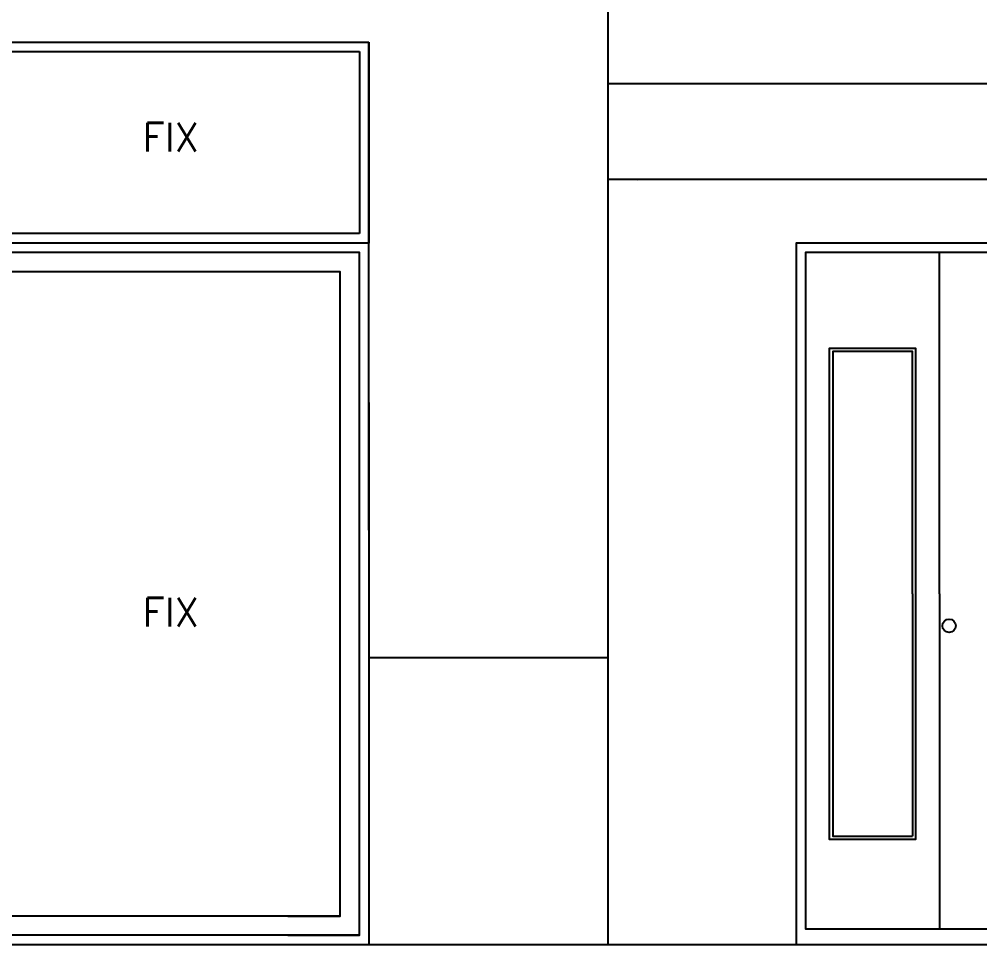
# Model space of a CAD drawing. Extents: x 32549 to 39694, y 7645 to 11950.
# Drawn here: x 38354.3 to 38655.6, y 10692.2 to 10982.3 of the extents above; entities that cross this region are included whole.
import ezdxf

# ---------------------------------------------------------------- set-up
doc = ezdxf.new("R2010")
doc.units = 0
doc.header["$LTSCALE"] = 80
doc.header["$MEASUREMENT"] = 0
for name, color, linetype in [('C2', 2, 'CONTINUOUS'), ('C3', 3, 'CONTINUOUS'), ('DOOR', 4, 'CONTINUOUS'), ('MATERIAL', 9, 'CONTINUOUS'), ('PAINT', 11, 'CONTINUOUS'), ('WINDOW', 6, 'CONTINUOUS')]:
    doc.layers.add(name, color=color, linetype=linetype)
doc.styles.add('SIMPLEX', font='SIMPLEX.SHX')

# ---------------------------------------------------------------- blocks, each defined once
blk = doc.blocks.new('A$C70F66F79')
at = {"layer": 'PAINT'}
blk.add_line((391, 9), (287.5, 9), dxfattribs=at)
blk.add_lwpolyline([(391, 9), (391, 211), (287.5, 211), (287.5, 9)], dxfattribs=at)
at = {"layer": 'WINDOW'}
for p, q in [((200, 283), (400, 283)), ((400, 129.99), (400, 283)), ((400, 283), (400, 220)), ((400, 283), (400, 220)), ((203, 280), (397, 280)), ((397, 280), (397, 223)), ((397, 223), (203, 223)), ((400, 220), (0, 220)), ((400, 220), (200, 220)), ((397, 3), (281.5, 3))]:
    blk.add_line(p, q, dxfattribs=at)
for points in [[(397, 3), (397, 217), (281.5, 217), (281.5, 3)], [(400, 170), (400, 0), (0, 0), (0, 170)]]:
    blk.add_lwpolyline(points, dxfattribs=at)
at = {"layer": 'C3', "style": 'SIMPLEX'}
for p in [(329.02, 248.69), (329.02, 99.77)]:
    blk.add_text('FIX', height=9, dxfattribs=at).set_placement(p)

msp = doc.modelspace()

# ---------------------------------------------------------------- linework, layer by layer
at = {"layer": 'C2'}
for p, q in [((38539.03, 10692.17), (38539.03, 11092.92)), ((39040.17, 10692.17), (37989.03, 10692.17))]:
    msp.add_line(p, q, dxfattribs=at)
at = {"layer": 'C3'}
for p, q in [((38539.03, 10962.17), (38809.03, 10962.17)), ((38539.03, 10932.17), (38809.03, 10932.17))]:
    msp.add_line(p, q, dxfattribs=at)
at = {"layer": 'DOOR'}
for p, q in [((38642.98, 10802.17), (38642.98, 10909.17)), ((38634.48, 10802.17), (38634.48, 10726.17)), ((38642.98, 10802.17), (38642.98, 10697.17))]:
    msp.add_line(p, q, dxfattribs=at)
for points in [[(38732.98, 10802.17), (38732.98, 10912.17), (38597.98, 10912.17), (38597.98, 10692.17)], [(38729.98, 10802.17), (38729.98, 10909.17), (38600.98, 10909.17), (38600.98, 10697.17), (38729.98, 10697.17), (38729.98, 10802.17)], [(38635.48, 10802.17), (38635.48, 10725.17), (38608.48, 10725.17), (38608.48, 10879.17), (38635.48, 10879.17), (38635.48, 10802.17)], [(38634.48, 10802.17), (38634.48, 10878.17), (38609.48, 10878.17), (38609.48, 10726.17), (38634.48, 10726.17)]]:
    msp.add_lwpolyline(points, dxfattribs=at)
msp.add_circle((38645.98, 10792.17), 2.1, dxfattribs=at)
at = {"layer": 'MATERIAL'}
msp.add_line((38539.03, 10782.17), (38464.03, 10782.17), dxfattribs=at)
at = {"layer": 'PAINT'}
msp.add_line((38548.24, 10931.64), (38548.24, 10931.64), dxfattribs=at)
at = {"layer": 'PAINT', "linetype": 'Continuous'}
for points in [[(38438.55, 10701.17), (38455.03, 10701.17), (38455.03, 10774.16)], [(38438.55, 10695.17), (38461.03, 10695.17), (38461.03, 10774.16)]]:
    msp.add_lwpolyline(points, dxfattribs=at)
at = {"layer": 'WINDOW'}
msp.add_lwpolyline([(38438.55, 10695.17), (38461.03, 10695.17), (38461.03, 10774.16)], dxfattribs=at)

# ---------------------------------------------------------------- block references
at = {"layer": 'WINDOW', "linetype": 'Continuous'}
msp.add_blockref('A$C70F66F79', (38064.03, 10692.17), dxfattribs=at)

doc.saveas('drawing.dxf')
